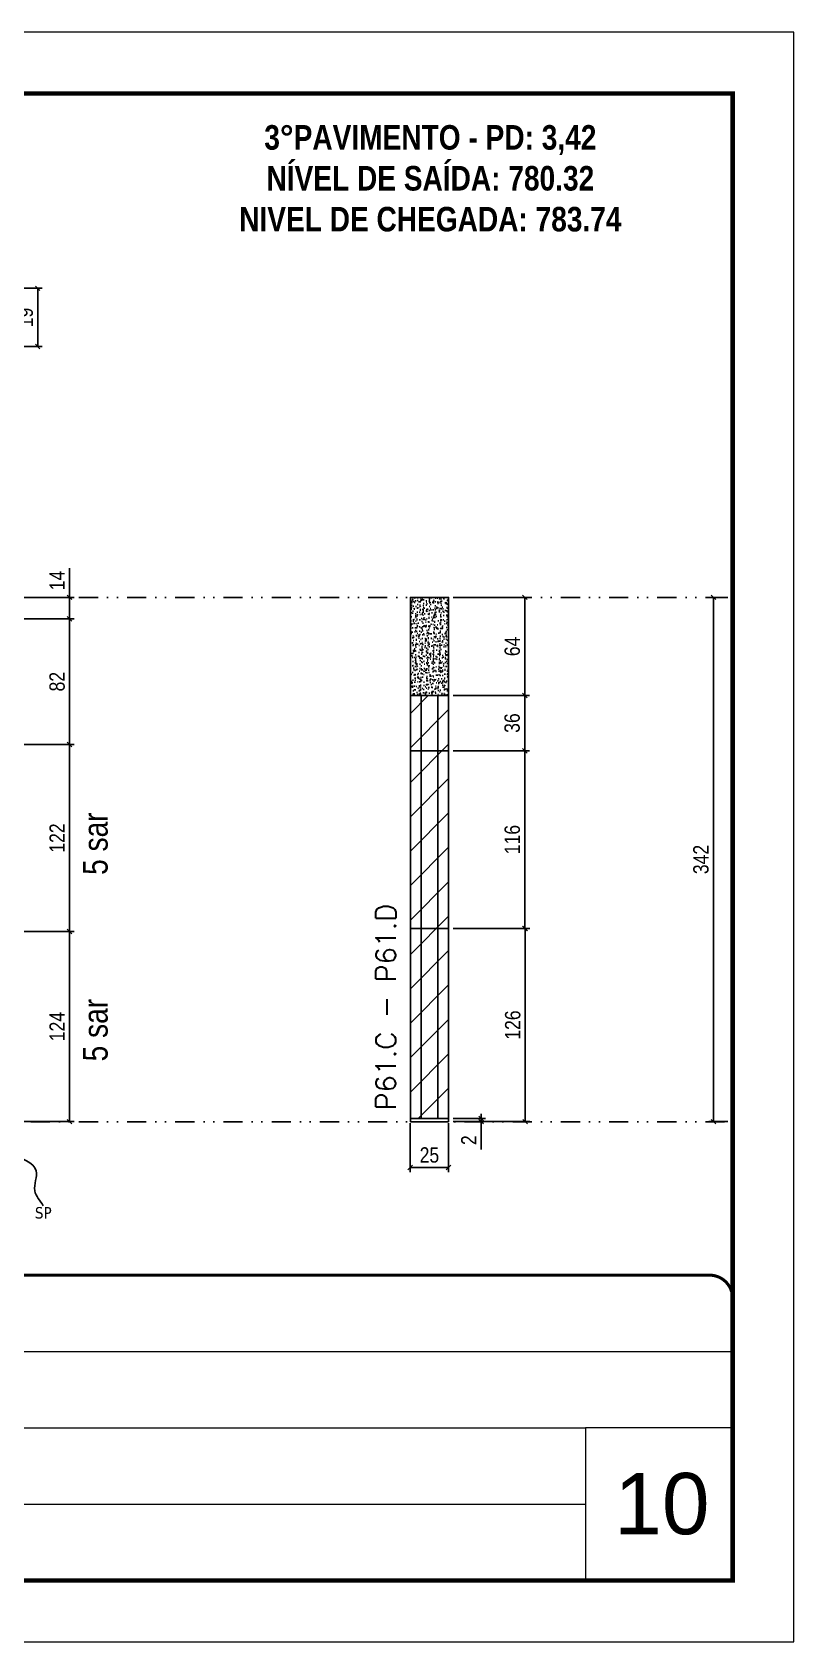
# Model space of a CAD drawing. Extents: x 14400 to 27878, y -21631 to 6985.
# Drawn here: x 17000 to 17497, y 3638 to 4688 of the extents above; entities that cross this region are included whole.
import ezdxf

# ---------------------------------------------------------------- set-up
doc = ezdxf.new("R2010")
doc.units = 0
for name, pattern in [('CONTINUO', [0]), ('DASHED', [0.75, 0.5, -0.25]), ('DIVIDE2', [0.625, 0.25, -0.125, 0, -0.125, 0, -0.125])]:
    doc.linetypes.add(name, pattern=pattern)
for name, color, linetype, lineweight in [('CARIMBO', 255, 'Continuous', 9), ('Folhas', 255, 'Continuous', 9), ('Hachura', 251, 'Continuous', 9), ('SARRAFO DE PRESSAO', 251, 'DASHED', 9), ('Texto Seção', 7, 'Continuous', 15)]:
    doc.layers.add(name, color=color, linetype=linetype, lineweight=lineweight)
for name, color, linetype in [('COTA', 241, 'Continuous'), ('NOMENCLATURA', 7, 'Continuous'), ('Nível', 160, 'Continuous'), ('Painéis', 200, 'Continuous'), ('SARR_2.2x7', 40, 'Continuous'), ('texto', 7, 'Continuous')]:
    doc.layers.add(name, color=color, linetype=linetype)
doc.styles.add('ARIAL', font='arial.ttf')
doc.styles.add('ARIAL_NARROW', font='ARIALN.TTF', dxfattribs={"height": 0.2})
doc.styles.add('COTA TECNICA', font='techl___.ttf', dxfattribs={"height": 10})
doc.styles.add('COTA TECNICA 2X', font='techl___.ttf', dxfattribs={"height": 10})
doc.styles.add('COTA TECNICA-50', font='techl___.ttf', dxfattribs={"height": 10})
doc.styles.add('REGUA-120', font='ROMANS.shx', dxfattribs={"height": 15})
doc.styles.add('ROMANC', font='techb___.ttf', dxfattribs={"height": 2.5})
doc.styles.get("Standard").update_dxf_attribs({"font": 'arial.ttf'})
doc.dimstyles.new('COTA PAINEL-50', dxfattribs={"dimtxt": 10, "dimasz": 3, "dimexe": 3, "dimexo": 3, "dimgap": 3, "dimtad": 1, "dimdec": 1, "dimzin": 12, "dimdsep": 46, "dimtxsty": 'COTA TECNICA-50', "dimblk1": 'OBLIQUE', "dimblk2": 'OBLIQUE', "dimsah": 1, "dimcen": 0.9, "dimclrd": 4, "dimclre": 4, "dimclrt": 240, "dimadec": 1, "dimazin": 3, "dimtfac": 1, "dimtdec": 1, "dimtmove": 0, "dimatfit": 3, "dimfxl": 1, "dimtolj": 1, "dimtzin": 12, "dimarcsym": 0})
doc.dimstyles.new('PAINEL', dxfattribs={"dimtxt": 10, "dimasz": 3, "dimexe": 3, "dimexo": 3, "dimgap": 3, "dimtad": 1, "dimdec": 1, "dimzin": 12, "dimdsep": 46, "dimtxsty": 'COTA TECNICA', "dimblk1": 'OBLIQUE', "dimblk2": 'OBLIQUE', "dimsah": 1, "dimcen": 0.9, "dimclrd": 4, "dimclre": 4, "dimclrt": 240, "dimadec": 1, "dimazin": 3, "dimtfac": 1, "dimtdec": 1, "dimtmove": 0, "dimatfit": 3, "dimfxl": 1, "dimtolj": 1, "dimtzin": 12, "dimarcsym": 0})
doc.dimstyles.new('SECAO PILAR', dxfattribs={"dimtxt": 10, "dimasz": 3, "dimexe": 3, "dimexo": 3, "dimgap": 3, "dimtad": 1, "dimdec": 1, "dimlfac": 0.5, "dimzin": 12, "dimdsep": 46, "dimtxsty": 'COTA TECNICA 2X', "dimblk1": 'OBLIQUE', "dimblk2": 'OBLIQUE', "dimsah": 1, "dimcen": 0.9, "dimclrd": 256, "dimclre": 256, "dimclrt": 256, "dimadec": 1, "dimazin": 3, "dimtfac": 1, "dimtdec": 1, "dimtmove": 0, "dimatfit": 3, "dimfxl": 1, "dimtolj": 1, "dimtzin": 12, "dimarcsym": 0})
doc.dimstyles.get("Standard").update_dxf_attribs({"dimtxt": 0.18, "dimasz": 0.18, "dimexe": 0.18, "dimexo": 0.0625, "dimgap": 0.09, "dimtad": 0, "dimtih": 1, "dimtoh": 1, "dimdec": 4, "dimzin": 0, "dimdsep": 46, "dimtxsty": 'Standard', "dimcen": 0.09, "dimadec": 0, "dimazin": 0, "dimtfac": 1, "dimtdec": 4, "dimtofl": 0, "dimtmove": 0, "dimatfit": 3, "dimfxl": 1, "dimtolj": 1, "dimtzin": 0, "dimarcsym": 0})

# ---------------------------------------------------------------- blocks, each defined once
blk = doc.blocks.new('9999999999')
at = {"color": 30, "linetype": 'CONTINUO'}
for p, q in [((98564.6, 34379.6), (99584, 34379.6)), ((98564.6, 34329.8), (99488, 34329.8)), ((99584, 34329.8), (99488, 34329.8)), ((99488, 34329.8), (99488, 34230.2)), ((98564.6, 34280), (99488, 34280))]:
    blk.add_line(p, q, dxfattribs=at)
at = {"color": 30, "linetype": 'CONTINUO', "const_width": 2}
blk.add_lwpolyline([(99584, 34230.2), (99584, 34414.4, 0.414214), (99569, 34429.4), (98229, 34429.4, 0.414214), (98214, 34414.4), (98214, 34245.2, 0.414214), (98229, 34230.2), (99584, 34230.2)], format="xyb", dxfattribs=at)
at = {"layer": 'Folhas'}
blk.add_lwpolyline([(98139, 34190.2), (99624, 34190.2), (99624, 35240.2), (98139, 35240.2)], close=True, dxfattribs=at)
at = {"layer": 'Folhas', "color": 30, "const_width": 3}
blk.add_lwpolyline([(98214, 34230.2), (99584, 34230.2), (99584, 35200.2), (98214, 35200.2)], close=True, dxfattribs=at)
blk = doc.blocks.new('_Oblique')
at = {"color": 0, "linetype": 'ByBlock', "lineweight": -2}
blk.add_line((-0.5, -0.5), (0.5, 0.5), dxfattribs=at)
blk = doc.blocks.new('*D2405')
at = {"layer": 'COTA', "lineweight": -2, "transparency": 16777216}
for p, q in [((16965.3, 4520.5), (17006.6, 4520.5)), ((17003.6, 4482.5), (17003.6, 4520.5)), ((16965.3, 4482.5), (17006.6, 4482.5))]:
    blk.add_line(p, q, dxfattribs=at)
at = {"layer": 'Defpoints', "color": 0, "transparency": 16777216}
for p in [(16962.3, 4520.5), (17003.6, 4520.5), (16962.3, 4482.5)]:
    blk.add_point(p, dxfattribs=at)
at = {"layer": 'COTA', "lineweight": -2, "transparency": 16777216, "xscale": 3, "yscale": 3, "zscale": 3}
for p, rotation in [((17003.6, 4520.5), 90), ((17003.6, 4482.5), 270)]:
    blk.add_blockref('_Oblique', p, dxfattribs=dict(at, rotation=rotation))
at = {"layer": 'COTA', "transparency": 16777216, "insert": (16995.5, 4501.5), "char_height": 10, "attachment_point": 5, "rotation": 90, "style": 'COTA TECNICA 2X'}
blk.add_mtext('\\A1;19', dxfattribs=at)
blk = doc.blocks.new('*D2417')
at = {"layer": 'COTA', "color": 4, "lineweight": -2, "transparency": 16777216}
for p, q in [((17246.7, 3975.9), (17246.7, 3944)), ((17271.7, 3975.9), (17271.7, 3944)), ((17246.7, 3947), (17271.7, 3947))]:
    blk.add_line(p, q, dxfattribs=at)
at = {"layer": 'Defpoints', "color": 0, "transparency": 16777216}
for p in [(17246.7, 3978.9), (17271.7, 3978.9), (17271.7, 3947)]:
    blk.add_point(p, dxfattribs=at)
at = {"layer": 'COTA', "color": 4, "lineweight": -2, "transparency": 16777216, "xscale": 3, "yscale": 3, "zscale": 3, "rotation": 180}
blk.add_blockref('_Oblique', (17246.7, 3947), dxfattribs=at)
at = {"layer": 'COTA', "color": 4, "lineweight": -2, "transparency": 16777216, "xscale": 3, "yscale": 3, "zscale": 3}
blk.add_blockref('_Oblique', (17271.7, 3947), dxfattribs=at)
at = {"layer": 'COTA', "color": 240, "transparency": 16777216, "insert": (17259.2, 3955.1), "char_height": 10, "attachment_point": 5, "style": 'COTA TECNICA'}
blk.add_mtext('\\A1;25', dxfattribs=at)
blk = doc.blocks.new('*D2418')
at = {"layer": 'COTA', "color": 4, "lineweight": -2, "transparency": 16777216}
for p, q in [((17292.9, 3978.9), (17292.9, 3981.9)), ((17274.7, 3978.9), (17295.9, 3978.9)), ((17274.7, 3976.9), (17295.9, 3976.9)), ((17292.9, 3978.9), (17292.9, 3976.9)), ((17292.9, 3976.9), (17292.9, 3958.7))]:
    blk.add_line(p, q, dxfattribs=at)
at = {"layer": 'Defpoints', "color": 0, "transparency": 16777216}
for p in [(17271.7, 3978.9), (17271.7, 3976.9), (17292.9, 3978.9)]:
    blk.add_point(p, dxfattribs=at)
at = {"layer": 'COTA', "color": 4, "lineweight": -2, "transparency": 16777216, "xscale": 3, "yscale": 3, "zscale": 3}
for p, rotation in [((17292.9, 3978.9), 270), ((17292.9, 3976.9), 90)]:
    blk.add_blockref('_Oblique', p, dxfattribs=dict(at, rotation=rotation))
at = {"layer": 'COTA', "color": 240, "transparency": 16777216, "insert": (17284.9, 3964.8), "char_height": 10, "attachment_point": 5, "rotation": 90, "style": 'COTA TECNICA-50'}
blk.add_mtext('\\A1;2', dxfattribs=at)
blk = doc.blocks.new('*D2419')
at = {"layer": 'COTA', "color": 4, "lineweight": -2, "transparency": 16777216}
for p, q in [((17274.7, 4102.9), (17324.7, 4102.9)), ((17321.7, 3976.9), (17321.7, 4102.9)), ((17274.7, 3976.9), (17324.7, 3976.9))]:
    blk.add_line(p, q, dxfattribs=at)
at = {"layer": 'Defpoints', "color": 0, "transparency": 16777216}
for p in [(17271.7, 4102.9), (17321.7, 4102.9), (17271.7, 3976.9)]:
    blk.add_point(p, dxfattribs=at)
at = {"layer": 'COTA', "color": 4, "lineweight": -2, "transparency": 16777216, "xscale": 3, "yscale": 3, "zscale": 3}
for p, rotation in [((17321.7, 4102.9), 90), ((17321.7, 3976.9), 270)]:
    blk.add_blockref('_Oblique', p, dxfattribs=dict(at, rotation=rotation))
at = {"layer": 'COTA', "color": 240, "transparency": 16777216, "insert": (17313.6, 4039.9), "char_height": 10, "attachment_point": 5, "rotation": 90, "style": 'COTA TECNICA-50'}
blk.add_mtext('\\A1;126', dxfattribs=at)
blk = doc.blocks.new('*D2420')
at = {"layer": 'COTA', "color": 4, "lineweight": -2, "transparency": 16777216}
for p, q in [((17274.7, 4318.9), (17324.4, 4318.9)), ((17321.4, 4254.8), (17321.4, 4318.9)), ((17274.7, 4254.8), (17324.4, 4254.8))]:
    blk.add_line(p, q, dxfattribs=at)
at = {"layer": 'Defpoints', "color": 0, "transparency": 16777216}
for p in [(17271.7, 4318.9), (17321.4, 4318.9), (17271.7, 4254.8)]:
    blk.add_point(p, dxfattribs=at)
at = {"layer": 'COTA', "color": 4, "lineweight": -2, "transparency": 16777216, "xscale": 3, "yscale": 3, "zscale": 3}
for p, rotation in [((17321.4, 4318.9), 90), ((17321.4, 4254.8), 270)]:
    blk.add_blockref('_Oblique', p, dxfattribs=dict(at, rotation=rotation))
at = {"layer": 'COTA', "color": 240, "transparency": 16777216, "insert": (17313.3, 4286.9), "char_height": 10, "attachment_point": 5, "rotation": 90, "style": 'COTA TECNICA'}
blk.add_mtext('\\A1;64', dxfattribs=at)
blk = doc.blocks.new('*D2421')
at = {"layer": 'COTA', "color": 4, "lineweight": -2, "transparency": 16777216}
for p, q in [((17454, 4318.9), (17441.6, 4318.9)), ((17444.6, 3976.9), (17444.6, 4318.9)), ((17454, 3976.9), (17441.6, 3976.9))]:
    blk.add_line(p, q, dxfattribs=at)
at = {"layer": 'Defpoints', "color": 0, "transparency": 16777216}
for p in [(17444.6, 4318.9), (17457, 4318.9), (17457, 3976.9)]:
    blk.add_point(p, dxfattribs=at)
at = {"layer": 'COTA', "color": 4, "lineweight": -2, "transparency": 16777216, "xscale": 3, "yscale": 3, "zscale": 3}
for p, rotation in [((17444.6, 4318.9), 90), ((17444.6, 3976.9), 270)]:
    blk.add_blockref('_Oblique', p, dxfattribs=dict(at, rotation=rotation))
at = {"layer": 'COTA', "color": 240, "transparency": 16777216, "insert": (17436.4, 4147.9), "char_height": 10, "attachment_point": 5, "rotation": 90, "style": 'COTA TECNICA'}
blk.add_mtext('\\A1;342', dxfattribs=at)
blk = doc.blocks.new('*D2423')
at = {"layer": 'COTA', "color": 4, "lineweight": -2, "transparency": 16777216}
for p, q in [((17274.7, 4254.9), (17324.4, 4254.9)), ((17321.4, 4254.9), (17321.4, 4218.8)), ((17274.7, 4218.8), (17324.4, 4218.8))]:
    blk.add_line(p, q, dxfattribs=at)
at = {"layer": 'Defpoints', "color": 0, "transparency": 16777216}
for p in [(17271.7, 4254.9), (17271.7, 4218.8), (17321.4, 4218.8)]:
    blk.add_point(p, dxfattribs=at)
at = {"layer": 'COTA', "color": 4, "lineweight": -2, "transparency": 16777216, "xscale": 3, "yscale": 3, "zscale": 3}
for p, rotation in [((17321.4, 4254.9), 90), ((17321.4, 4218.8), 270)]:
    blk.add_blockref('_Oblique', p, dxfattribs=dict(at, rotation=rotation))
at = {"layer": 'COTA', "color": 240, "transparency": 16777216, "insert": (17313.2, 4236.9), "char_height": 10, "attachment_point": 5, "rotation": 90, "style": 'COTA TECNICA'}
blk.add_mtext('\\A1;36', dxfattribs=at)
blk = doc.blocks.new('*D2424')
at = {"layer": 'COTA', "color": 4, "lineweight": -2, "transparency": 16777216}
for p, q in [((17274.7, 4218.8), (17324.4, 4218.8)), ((17321.4, 4102.9), (17321.4, 4218.8)), ((17274.7, 4102.9), (17324.4, 4102.9))]:
    blk.add_line(p, q, dxfattribs=at)
at = {"layer": 'Defpoints', "color": 0, "transparency": 16777216}
for p in [(17271.7, 4218.8), (17321.4, 4218.8), (17271.7, 4102.9)]:
    blk.add_point(p, dxfattribs=at)
at = {"layer": 'COTA', "color": 4, "lineweight": -2, "transparency": 16777216, "xscale": 3, "yscale": 3, "zscale": 3}
for p, rotation in [((17321.4, 4218.8), 90), ((17321.4, 4102.9), 270)]:
    blk.add_blockref('_Oblique', p, dxfattribs=dict(at, rotation=rotation))
at = {"layer": 'COTA', "color": 240, "transparency": 16777216, "insert": (17313.3, 4160.9), "char_height": 10, "attachment_point": 5, "rotation": 90, "style": 'COTA TECNICA'}
blk.add_mtext('\\A1;116', dxfattribs=at)
blk = doc.blocks.new('*D4088')
at = {"layer": 'COTA', "color": 4, "linetype": 'ByBlock', "lineweight": -2, "transparency": 16777216}
for p, q in [((16978, 4100.9), (17027.4, 4100.9)), ((17024.4, 3976.9), (17024.4, 4100.9)), ((16978, 3976.9), (17027.4, 3976.9))]:
    blk.add_line(p, q, dxfattribs=at)
at = {"layer": 'Defpoints', "color": 0, "linetype": 'ByBlock', "transparency": 16777216}
for p in [(16975, 4100.9), (17024.4, 4100.9), (16975, 3976.9)]:
    blk.add_point(p, dxfattribs=at)
at = {"layer": 'COTA', "color": 4, "linetype": 'ByBlock', "lineweight": -2, "transparency": 16777216, "xscale": 3, "yscale": 3, "zscale": 3}
for p, rotation in [((17024.4, 4100.9), 90), ((17024.4, 3976.9), 270)]:
    blk.add_blockref('_Oblique', p, dxfattribs=dict(at, rotation=rotation))
at = {"layer": 'COTA', "color": 240, "linetype": 'ByBlock', "transparency": 16777216, "insert": (17016.3, 4038.9), "char_height": 10, "attachment_point": 5, "rotation": 90, "style": 'COTA TECNICA'}
blk.add_mtext('\\A1;124', dxfattribs=at)
blk = doc.blocks.new('*D4089')
at = {"layer": 'COTA', "color": 4, "linetype": 'ByBlock', "lineweight": -2, "transparency": 16777216}
for p, q in [((16978, 4100.9), (17027.4, 4100.9)), ((17024.4, 3976.9), (17024.4, 4100.9)), ((16978, 3976.9), (17027.4, 3976.9))]:
    blk.add_line(p, q, dxfattribs=at)
at = {"layer": 'Defpoints', "color": 0, "linetype": 'ByBlock', "transparency": 16777216}
for p in [(16975, 4100.9), (17024.4, 4100.9), (16975, 3976.9)]:
    blk.add_point(p, dxfattribs=at)
at = {"layer": 'COTA', "color": 4, "linetype": 'ByBlock', "lineweight": -2, "transparency": 16777216, "xscale": 3, "yscale": 3, "zscale": 3}
for p, rotation in [((17024.4, 4100.9), 90), ((17024.4, 3976.9), 270)]:
    blk.add_blockref('_Oblique', p, dxfattribs=dict(at, rotation=rotation))
at = {"layer": 'COTA', "color": 240, "linetype": 'ByBlock', "transparency": 16777216, "insert": (17016.3, 4038.9), "char_height": 10, "attachment_point": 5, "rotation": 90, "style": 'COTA TECNICA'}
blk.add_mtext('\\A1;124', dxfattribs=at)
blk = doc.blocks.new('*D4090')
at = {"layer": 'COTA', "color": 4, "lineweight": -2, "transparency": 16777216}
for p, q in [((16978, 4222.9), (17027.4, 4222.9)), ((17024.4, 4222.9), (17024.4, 4100.9)), ((16978, 4100.9), (17027.4, 4100.9))]:
    blk.add_line(p, q, dxfattribs=at)
at = {"layer": 'Defpoints', "color": 0, "transparency": 16777216}
for p in [(16975, 4222.9), (16975, 4100.9), (17024.4, 4100.9)]:
    blk.add_point(p, dxfattribs=at)
at = {"layer": 'COTA', "color": 4, "lineweight": -2, "transparency": 16777216, "xscale": 3, "yscale": 3, "zscale": 3}
for p, rotation in [((17024.4, 4222.9), 90), ((17024.4, 4100.9), 270)]:
    blk.add_blockref('_Oblique', p, dxfattribs=dict(at, rotation=rotation))
at = {"layer": 'COTA', "color": 240, "transparency": 16777216, "insert": (17016.3, 4161.9), "char_height": 10, "attachment_point": 5, "rotation": 90, "style": 'COTA TECNICA'}
blk.add_mtext('\\A1;122', dxfattribs=at)
blk = doc.blocks.new('*D4097')
at = {"layer": 'COTA', "color": 4, "lineweight": -2, "transparency": 16777216}
for p, q in [((16978, 4304.9), (17027.4, 4304.9)), ((17024.4, 4222.9), (17024.4, 4304.9)), ((16978, 4222.9), (17027.4, 4222.9))]:
    blk.add_line(p, q, dxfattribs=at)
at = {"layer": 'Defpoints', "color": 0, "transparency": 16777216}
for p in [(16975, 4304.9), (17024.4, 4304.9), (16975, 4222.9)]:
    blk.add_point(p, dxfattribs=at)
at = {"layer": 'COTA', "color": 4, "lineweight": -2, "transparency": 16777216, "xscale": 3, "yscale": 3, "zscale": 3}
for p, rotation in [((17024.4, 4304.9), 90), ((17024.4, 4222.9), 270)]:
    blk.add_blockref('_Oblique', p, dxfattribs=dict(at, rotation=rotation))
at = {"layer": 'COTA', "color": 240, "transparency": 16777216, "insert": (17016.3, 4263.9), "char_height": 10, "attachment_point": 5, "rotation": 90, "style": 'COTA TECNICA'}
blk.add_mtext('\\A1;82', dxfattribs=at)
blk = doc.blocks.new('*D4102')
at = {"layer": 'COTA', "color": 4, "lineweight": -2, "transparency": 16777216}
for p, q in [((17024.4, 4318.9), (17024.4, 4338)), ((16978, 4318.9), (17027.4, 4318.9)), ((17024.4, 4304.9), (17024.4, 4318.9)), ((16978, 4304.9), (17027.4, 4304.9))]:
    blk.add_line(p, q, dxfattribs=at)
at = {"layer": 'Defpoints', "color": 0, "transparency": 16777216}
for p in [(16975, 4318.9), (17024.4, 4318.9), (16975, 4304.9)]:
    blk.add_point(p, dxfattribs=at)
at = {"layer": 'COTA', "color": 4, "lineweight": -2, "transparency": 16777216, "xscale": 3, "yscale": 3, "zscale": 3}
for p, rotation in [((17024.4, 4318.9), 90), ((17024.4, 4304.9), 270)]:
    blk.add_blockref('_Oblique', p, dxfattribs=dict(at, rotation=rotation))
at = {"layer": 'COTA', "color": 240, "transparency": 16777216, "insert": (17016.3, 4329.9), "char_height": 10, "attachment_point": 5, "rotation": 90, "style": 'COTA TECNICA'}
blk.add_mtext('\\A1;14', dxfattribs=at)

msp = doc.modelspace()

# ---------------------------------------------------------------- hatches: boundary and pattern name
at = {"layer": 'COTA'}
h = msp.add_hatch(dxfattribs=at)
h.set_pattern_fill('AR-CONC', color=256, scale=0.03)
h.set_pattern_definition([(50, (-1609.769, -1166.575), (5.4655401, -0.4781726), [0.5715, -6.2865]), (355, (-1609.769, -1166.575), (-1.0573026, 5.7317054), [0.4572, -5.0292175]), (100.451445, (-1609.3135, -1166.615), (4.4082374, 5.2535326), [0.4857003, -5.3427073]), (46.1842, (-1609.769, -1165.051), (8.1323712, -1.2612698), [0.85725, -9.42975]), (96.635558, (-1609.091, -1165.156), (7.122124, 7.4227837), [0.7285507, -8.0140682]), (351.18415, (-1609.769, -1165.051), (7.122124, 7.4227837), [0.685799, -7.543792]), (21, (-1609.007, -1165.432), (4.5484317, -3.0679559), [0.5715, -6.2865]), (326, (-1609.007, -1165.432), (1.8540609, 5.525639), [0.4572, -5.0292]), (71.451445, (-1608.628, -1165.688), (6.4024926, 2.457683), [0.4857003, -5.3426981]), (37.5, (-1609.769, -1166.5751), (0.0926581, 2.53665117), [0, -4.96824, 0, -5.1054, 0, -5.04825]), (7.5, (-1609.769, -1166.575), (2.00458988, 3.00541724), [0, -2.91084, 0, -4.85394, 0, -1.92405]), (327.5, (-1611.4682, -1166.5751), (4.06771786, -0.17186232), [0, -1.905, 0, -5.9436, 0, -7.8867]), (317.5, (-1612.2302, -1166.575), (4.44387544, 0.7627947), [0, -2.4765, 0, -3.94716, 0, -5.6007])])
h.paths.add_polyline_path([(17271.75, 4318.86), (17246.75, 4318.86), (17246.75, 4254.84), (17271.75, 4254.84)])
at = {"layer": 'Hachura'}
h = msp.add_hatch(dxfattribs=at)
h.set_pattern_fill('ANSI31', color=256, scale=5)
h.set_pattern_definition([(45, (184.298, 0), (-11.22532, 11.22532), [])])
h.paths.add_polyline_path([(17271.75, 4254.86), (17246.75, 4254.86), (17246.75, 4218.84), (17271.75, 4218.84)])
h.paths.add_polyline_path([(17271.75, 4218.84), (17246.75, 4218.84), (17246.75, 4102.86), (17271.75, 4102.86)])
h.paths.add_polyline_path([(17271.75, 4102.86), (17246.75, 4102.86), (17246.75, 3978.86), (17271.75, 3978.86)])

# ---------------------------------------------------------------- linework, layer by layer
at = {"layer": 'COTA', "linetype": 'ByBlock'}
msp.add_lwpolyline([(17246.75, 4254.84), (17271.75, 4254.84), (17271.75, 4318.86), (17246.75, 4318.86)], close=True, dxfattribs=at)
at = {"layer": 'Nível', "color": 4, "linetype": 'DIVIDE2', "ltscale": 50}
for p, q in [((16086.97, 4318.86), (17456.97, 4318.86)), ((16086.97, 3976.86), (17456.97, 3976.86))]:
    msp.add_line(p, q, dxfattribs=at)
at = {"layer": 'Painéis'}
for p, q in [((17246.75, 4102.86), (17246.75, 3978.86)), ((17271.75, 4102.86), (17246.75, 4102.86)), ((17271.75, 4102.86), (17271.75, 3978.86)), ((17246.75, 3978.86), (17271.75, 3978.86)), ((17246.75, 3978.86), (17271.75, 3978.86)), ((17246.75, 3976.86), (17246.75, 3978.86)), ((17271.75, 3976.86), (17246.75, 3976.86)), ((17271.75, 3978.86), (17271.75, 3976.86))]:
    msp.add_line(p, q, dxfattribs=at)
for points in [[(17246.75, 4254.86), (17271.75, 4254.86), (17271.75, 4218.84), (17246.75, 4218.84)], [(17246.75, 4218.84), (17271.75, 4218.84), (17271.75, 4102.86), (17246.75, 4102.86)]]:
    msp.add_lwpolyline(points, close=True, dxfattribs=at)
at = {"layer": 'SARR_2.2x7'}
for p, q in [((17253.75, 4218.84), (17253.75, 4254.84)), ((17264.75, 4218.84), (17264.75, 4254.84)), ((17253.75, 4102.88), (17253.75, 4218.84)), ((17264.75, 4102.88), (17264.75, 4218.84)), ((17253.75, 4102.88), (17253.75, 3978.86)), ((17264.75, 4102.88), (17264.75, 3978.86))]:
    msp.add_line(p, q, dxfattribs=at)

# ---------------------------------------------------------------- block references
at = {"layer": 'SARRAFO DE PRESSAO', "color": 6, "linetype": 'ByBlock'}
msp.add_blockref('9999999999', (-82127.01, -30552.63), dxfattribs=at)

# ---------------------------------------------------------------- texts
at = {"layer": 'CARIMBO', "style": 'ARIAL'}
msp.add_text('10', height=40, dxfattribs=at).set_placement((17379.83, 3707.72))
at = {"layer": 'NOMENCLATURA', "style": 'ARIAL_NARROW'}
for p in [(17049.25, 4137.86), (17049.25, 4016.22)]:
    msp.add_text('5 sar', height=16, rotation=90, dxfattribs=at).set_placement(p)
at = {"layer": 'NOMENCLATURA', "color": 2, "insert": (17259.81, 4653.64), "char_height": 16, "attachment_point": 2, "style": 'ROMANC'}
msp.add_mtext_dynamic_manual_height_columns('\\P3°PAVIMENTO - PD: 3,42\\PNÍVEL DE SAÍDA: 780.32\\PNIVEL DE CHEGADA: 783.74', width=432.3511, gutter_width=1, heights=[0], dxfattribs=at)
at = {"layer": 'texto', "color": 0, "insert": (17007.25, 3917.37), "char_height": 7.5, "attachment_point": 5}
msp.add_mtext('{\\fTahoma|b0|i0|c0|p34;\\C4;SP}', dxfattribs=at)
at = {"layer": 'Texto Seção', "insert": (17237.3, 3984.27), "char_height": 13, "width": 370.6998, "attachment_point": 7, "rotation": 90, "style": 'REGUA-120'}
msp.add_mtext('P61.C - P61.D', dxfattribs=at)

# ---------------------------------------------------------------- dimensions: what is measured, and where the dimension line sits
at = {"layer": 'COTA'}
for base, p1, p2, dimstyle, picture, middle in [((17003.62, 4520.54), (16962.32, 4482.54), (16962.32, 4520.54), 'SECAO PILAR', '*D2405', (16995.53, 4501.54)), ((17024.37, 4318.86), (16975.01, 4304.86), (16975.01, 4318.86), 'PAINEL', '*D4102', (17016.3, 4329.92)), ((17321.42, 4318.86), (17271.75, 4254.84), (17271.75, 4318.86), 'PAINEL', '*D2420', (17313.31, 4286.85)), ((17444.59, 4318.86), (17456.97, 3976.86), (17456.97, 4318.86), 'PAINEL', '*D2421', (17436.37, 4147.86)), ((17024.37, 4304.86), (16975.01, 4222.86), (16975.01, 4304.86), 'PAINEL', '*D4097', (17016.28, 4263.86)), ((17321.42, 4218.84), (17271.75, 4254.86), (17271.75, 4218.84), 'PAINEL', '*D2423', (17313.2, 4236.85)), ((17024.37, 4100.86), (16975.01, 4222.86), (16975.01, 4100.86), 'PAINEL', '*D4090', (17016.31, 4161.86)), ((17321.42, 4218.84), (17271.75, 4102.86), (17271.75, 4218.84), 'PAINEL', '*D2424', (17313.31, 4160.85)), ((17321.74, 4102.88), (17271.75, 3976.86), (17271.75, 4102.88), 'COTA PAINEL-50', '*D2419', (17313.64, 4039.87))]:
    dim = msp.add_linear_dim(base=base, p1=p1, p2=p2, angle=90, dimstyle=dimstyle, dxfattribs=at)
    dim.commit()
    dim.dimension.update_dxf_attribs({"geometry": picture, "text_midpoint": middle})
at = {"layer": 'COTA', "linetype": 'ByBlock'}
for picture in ['*D4088', '*D4089']:
    dim = msp.add_aligned_dim(p1=(16975.01, 3976.86), p2=(16975.01, 4100.86), distance=-49.37, dimstyle='PAINEL', dxfattribs=at)
    dim.commit()
    dim.dimension.update_dxf_attribs({"geometry": picture, "text_midpoint": (17016.3, 4038.86)})
at = {"layer": 'COTA'}
dim = msp.add_linear_dim(base=(17292.94, 3978.86), p1=(17271.75, 3976.86), p2=(17271.75, 3978.86), angle=90, dimstyle='COTA PAINEL-50', dxfattribs=at)
dim.commit()
dim.dimension.update_dxf_attribs({"geometry": '*D2418', "text_midpoint": (17292.94, 3964.8), "dimtype": 160})
dim = msp.add_linear_dim(base=(17271.75, 3946.97), p1=(17246.75, 3978.86), p2=(17271.75, 3978.86), dimstyle='PAINEL', override={"dimarcsym": 2}, dxfattribs=at)
dim.commit()
dim.dimension.update_dxf_attribs({"geometry": '*D2417', "text_midpoint": (17259.25, 3955.08)})

# ---------------------------------------------------------------- leaders
at = {"layer": 'COTA', "path_type": 1}
msp.add_leader([(16986.83, 3956.68), (17002.62, 3944.84), (17001.69, 3931.84), (17007.25, 3922.06)], dimstyle='Standard', override={"dimasz": 8}, dxfattribs=at)

doc.saveas('drawing.dxf')
